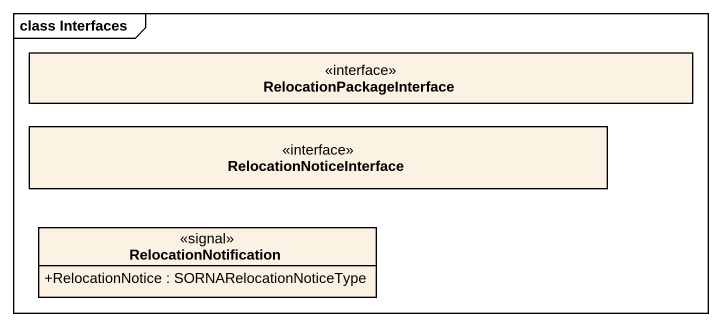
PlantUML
@startuml
mainframe class Interfaces
hide circle
hide empty members
skinparam classAttributeIconSize 0
interface RelocationPackageInterface
interface RelocationNoticeInterface
class RelocationNotification <<signal>> {
  +RelocationNotice : SORNARelocationNoticeType
}
@enduml
